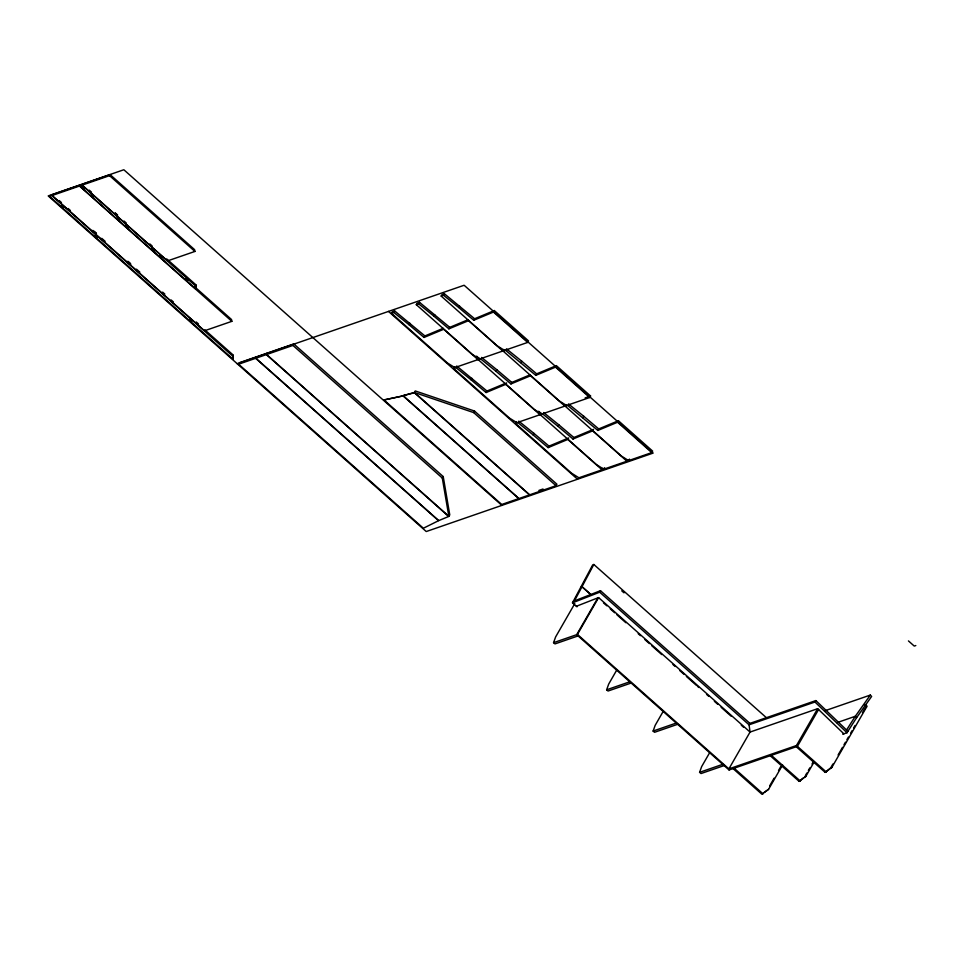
<?xml version="1.0" encoding="UTF-8"?>
<svg xmlns="http://www.w3.org/2000/svg" width="964" height="964" viewBox="0 0 964 964"><rect width="100%" height="100%" fill="white"/><g stroke="black" fill="none" stroke-linecap="round" stroke-linejoin="round"><path stroke-width="1.45" d="M578.087 635.915L554.963 643.916L553.565 642.675L555.613 636.951L574.797 603.597M631.167 683.042L608.031 691.031L606.645 689.79L608.694 684.079L616.803 669.968M677.644 724.301L654.52 732.303L653.122 731.061L655.171 725.338L663.28 711.227M724.121 765.573L700.997 773.562L699.599 772.333L701.647 766.609L709.769 752.498M414.436 392.493L415.243 390.938L474.481 411.038L556.903 484.205L556.035 485.711L529.682 494.821L414.436 392.493L473.673 412.592L556.035 485.711M473.673 412.592L474.481 411.038M767.067 718.288L593.824 564.482L574.448 600.897M576.978 606.826L572.483 602.825L592.643 564.988L593.824 564.482M572.483 602.825L599.68 592.197L600.5 590.715L749.932 723.386L815.881 700.575L847.898 731.302M204.802 329.833L232.806 354.704L232.806 359.042L49.598 196.379L52.466 194.583M49.598 196.379L52.683 194.511L80.048 185.04L84.543 189.028M194.487 286.633L231.505 319.506L231.854 321.337L204.488 330.797L52.104 195.511L79.482 186.04L80.048 185.04M166.688 258.906L195.873 284.802L195.861 289.152L79.663 185.98L82.53 184.184M79.663 185.98L82.747 184.112L110.125 174.641L194.559 249.616L194.921 251.435L167.543 260.907L82.181 185.112L109.547 175.653L110.125 174.641M195.861 289.152L195.873 284.802M232.806 359.042L232.806 354.704M238.614 364.199L239.482 362.693L256.532 356.801L255.665 358.307L238.614 364.199L423.377 528.236L438.56 520.681L255.665 358.307M255.846 358.234L256.713 356.74L267.257 353.089L266.389 354.595L255.846 358.234L438.741 520.608L448.718 516.463L266.389 354.595M266.582 354.523L267.438 353.029L293.791 343.919L443.223 476.578L449.766 514.897L448.838 516.343L266.582 354.523L292.923 345.413L293.791 343.919M476.59 356.162L478.795 358.114L477.939 359.62L454.815 367.609L447.453 362.994L391.444 313.264L392.3 311.758L394.662 310.95L424.907 335.942L443.283 328.302M391.444 313.264L393.794 312.444L394.662 310.95M503.654 349.522L502.798 351.017L479.674 359.018L472.312 354.391L416.303 304.672L417.159 303.166L419.521 302.347L449.766 327.35L468.143 319.699M416.303 304.672L418.665 303.853L419.521 302.347M477.939 359.62L443.729 329.254L424.039 337.448L408.965 324.687L409.833 323.193M441.163 296.069L442.03 294.574L444.38 293.755L474.625 318.747L494.315 310.565L528.525 340.919L527.657 342.425L504.534 350.426L497.171 345.799L441.163 296.069L443.524 295.261L444.38 293.755M502.798 351.017L468.6 320.663L448.899 328.844L433.824 316.096L434.692 314.589M424.039 337.448L424.907 335.942M494.315 310.565L493.46 312.059L473.758 320.253L458.695 307.504L459.551 305.998M448.899 328.844L449.766 327.35M473.758 320.253L474.625 318.747M538.647 411.254L540.852 413.207L539.985 414.713L516.861 422.702L509.498 418.087L453.49 368.356L454.357 366.85M453.49 368.356L455.852 367.537L456.719 366.043L486.953 391.035L505.341 383.395M565.711 404.615L564.844 406.109L541.72 414.11L534.357 409.483L478.349 359.765L479.216 358.259M506.654 382.841L505.787 384.347L486.097 392.541L471.022 379.78L471.878 378.286M503.22 351.161L505.57 350.342L535.815 375.345L536.683 373.839L556.373 365.645L590.571 396.011L589.703 397.517L566.579 405.507L559.228 400.891L503.22 351.161L504.076 349.667M564.844 406.109L530.646 375.743L510.956 383.937L495.882 371.188L496.749 369.682L481.578 357.439M486.097 392.541L486.953 391.035M520.741 362.597L521.608 361.09L506.437 348.848M510.956 383.937L511.812 382.443L530.2 374.791M602.898 468.299L602.042 469.805L578.918 477.795L571.556 473.179L515.547 423.449L516.403 421.943M535.815 375.345L555.505 367.151L556.373 365.645M627.757 459.708L626.901 461.202L603.777 469.203L596.415 464.576L540.406 414.845L541.262 413.351M602.042 469.805L567.832 439.439L548.142 447.633L533.068 434.872L533.936 433.378L518.765 421.135M565.266 406.254L567.627 405.434L597.873 430.438L598.728 428.932L618.418 420.738L652.628 451.104L651.76 452.61L628.636 460.599L621.274 455.984L565.266 406.254L566.133 404.76M626.901 461.202L592.703 430.836L573.002 439.03L557.927 426.281L558.795 424.775L543.624 412.532M548.142 447.633L549.01 446.127L568.7 437.933M582.798 417.677L583.654 416.183L568.483 403.94M573.002 439.03L573.869 437.536L593.559 429.342M597.873 430.438L617.562 422.244L618.418 420.738M603.777 469.203L604.633 467.697M628.636 460.599L629.504 459.105M750.052 732.062L598.608 597.608L597.861 597.861L576.689 634.674L729.073 769.971L797.397 746.341L818.569 709.528L817.641 708.697L750.052 732.062L728.892 768.886L729.073 769.971M553.565 642.675L577.436 634.42L598.608 597.608M769.682 785.865L774.104 778.165M778.526 770.477L780.744 766.621M733.038 768.597L761.934 794.252L768.573 789.323L782.599 764.958M577.436 634.42L728.892 768.886L796.469 745.521L817.641 708.697M805.398 775.574L806.88 773.008M808.35 770.441L809.82 767.874M812.037 764.018L813.52 761.464M770.236 755.728L799.132 781.382L805.784 776.466L813.893 762.355M796.276 746.726L825.172 772.381L830.703 767.85L832.92 763.994M838.09 755.017L842.512 747.317M843.982 744.75L845.464 742.184M846.934 739.629L848.416 737.062M850.622 733.206L852.104 730.64M853.574 728.073L855.056 725.506M862.431 712.685L864.636 708.829M825.172 772.381L831.824 767.465L867.07 706.166L865.154 704.467M749.932 723.386L749.052 724.808L750.1 732.182M448.838 516.343L442.295 478.036L443.223 476.578M599.68 592.197L749.052 724.808L814.966 702.021L815.881 700.575M846.549 730.001L855.261 716.348L856.61 717.65L846.982 732.748L842.717 734.219M855.321 716.276L870.311 695.08L871.625 696.442L856.635 717.638L855.321 716.276L836.933 722.675M764.139 792.432L768.573 789.323M799.132 781.382L803.554 777.755M573.291 601.343L600.5 590.715M576.352 606.272L597.861 597.861M237.216 363.729L464.13 285.26L653.158 453.08L426.245 531.538L48.2 195.909L123.838 169.748L501.883 505.389M478.349 359.765L480.711 358.945L495.882 371.188M585.136 397.891L590.571 396.011M515.547 423.449L517.897 422.63L533.068 434.872M540.406 414.845L542.768 414.038L557.927 426.281M538.876 490.435L543.033 489.001M606.645 689.79L629.769 681.801M653.122 731.061L676.246 723.06M915.8 645.543L914.246 646.073L908.437 640.915M817.448 709.914L818.569 709.528L843.874 733.821M825.16 710.685L870.311 695.08M865.383 707.552L866.491 707.166L864.527 705.419M699.599 772.333L722.723 764.332M804.663 776.851L805.784 776.466M830.703 767.85L831.824 767.465M403.085 395.65L414.195 392.505L529.501 494.881L518.957 498.533L403.085 395.65L415.062 392.637M383.985 399.952L405.157 395.445L383.985 399.952L501.726 504.485L518.777 498.593L402.904 395.722M443.524 295.261L458.695 307.504M418.665 303.853L433.824 316.096M393.794 312.444L408.965 324.687M455.852 367.537L471.022 379.78M521.608 361.09L536.683 373.839M583.654 416.183L598.728 428.932M496.749 369.682L511.812 382.443M558.795 424.775L573.869 437.536M533.936 433.378L549.01 446.127M493.46 312.059L527.657 342.425M555.505 367.151L589.703 397.517M617.562 422.244L651.76 452.61M505.787 384.347L539.985 414.713M388.492 311.42L577.52 479.241M796.469 745.521L826.293 771.995M621.756 590.848L623.997 592.836M603.464 602.837L606.826 605.814M610.188 608.802L614.671 612.779M616.912 614.767L625.877 622.732M638.204 633.673L640.445 635.662M644.928 639.638L649.399 643.615M651.64 645.615L661.726 654.568M672.932 664.509L675.174 666.498M679.656 670.474L684.139 674.463M686.38 676.451L696.466 685.404M697.418 686.248L698.816 687.489M706.552 694.357L708.793 696.345M714.384 701.31L717.746 704.298M721.108 707.287L731.194 716.24M741.28 725.193L743.521 727.181M591.137 594.764L582.172 586.811L580.991 587.329L582.136 586.883L591.101 594.848M771.345 755.342L800.241 780.997M109.547 175.653L194.921 251.435M292.923 345.413L442.295 478.036M115.403 213.104L117.656 215.093M89.266 190.161L91.508 192.161M115.078 213.08L117.319 215.068M124.055 221.045L126.296 223.046M149.866 243.964L152.107 245.953M81.952 185.184L195.294 285.814M126.055 225.648L128.284 227.637M91.267 195.005L93.52 196.993M117.078 217.912L119.319 219.9M151.854 248.784L154.095 250.785M159.699 255.761L161.952 257.75M185.51 278.668L187.751 280.657M79.482 186.04L231.854 321.337M734.146 768.212L763.042 793.866M94.195 231.36L96.436 233.348M127.85 261.244L130.092 263.232M162.627 292.116L164.868 294.104M196.282 322L198.524 323.988M59.19 200.548L61.431 202.536M68.143 208.501L70.384 210.501M92.785 230.384L96.147 233.372M101.75 238.337L105.112 241.325M128.634 262.208L130.875 264.196M136.478 269.173L139.84 272.149M171.206 299.997L173.436 301.985M51.887 195.584L232.228 355.704M61.407 205.356L63.66 207.356M95.135 235.288L97.376 237.289M189.547 319.12L191.788 321.12M814.966 702.021L846.982 732.748"/></g></svg>
